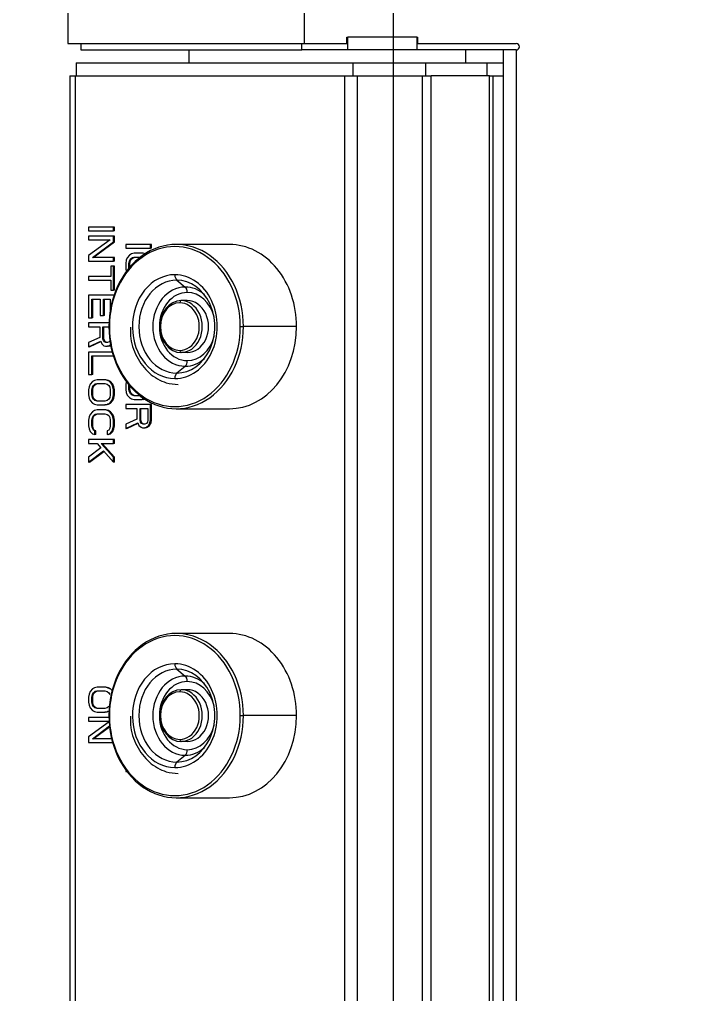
# Model space of a CAD drawing. Header units: millimetres. Extents: x -15291 to 293567, y -98510 to 49398.
# Drawn here: x 50066.7 to 50144.4, y 25769.6 to 25882.3 of the extents above; entities that cross this region are included whole.
import ezdxf

# ---------------------------------------------------------------- set-up
doc = ezdxf.new("R2010")
doc.units = ezdxf.units.MM
doc.header["$LTSCALE"] = 50
doc.header["$MEASUREMENT"] = 0
doc.linetypes.add('AUSGEZOGEN', pattern=[0])
doc.linetypes.add('PHANTOM2', pattern=[1.25, 0.625, -0.125, 0.125, -0.125, 0.125, -0.125])
doc.layers.add('DV16_Standard', color=7, linetype='CONTINUOUS')
doc.layers.add('RASTER', color=30, linetype='AUSGEZOGEN')

msp = doc.modelspace()

# ---------------------------------------------------------------- linework, layer by layer
at = {"layer": 'DV16_Standard', "color": 7, "linetype": 'Continuous', "ltscale": 254}
for p, q in [((50072.34, 25898.07), (50072.34, 25879.57)), ((50099.72, 25879.57), (50099.72, 25898.07)), ((50104.61, 25879.57), (50104.61, 25880.32)), ((50104.61, 25880.32), (50104.74, 25880.32)), ((50104.74, 25878.82), (50104.74, 25880.32)), ((50112.74, 25880.32), (50104.74, 25880.32)), ((50112.74, 25880.32), (50112.81, 25880.32)), ((50112.74, 25878.82), (50112.74, 25880.32)), ((50112.81, 25880.32), (50112.81, 25879.57)), ((50072.34, 25879.57), (50099.72, 25879.57)), ((50073.84, 25879.57), (50073.84, 25878.82)), ((50073.84, 25878.82), (50099.42, 25878.82)), ((50086.34, 25878.82), (50086.34, 25877.32)), ((50099.42, 25878.82), (50099.42, 25879.57)), ((50104.74, 25878.82), (50099.42, 25878.82)), ((50099.72, 25879.57), (50099.73, 25879.57)), ((50099.73, 25879.57), (50104.61, 25879.57)), ((50112.74, 25878.82), (50104.74, 25878.82)), ((50122.71, 25878.82), (50112.74, 25878.82)), ((50112.81, 25879.57), (50124.21, 25879.57)), ((50118.34, 25878.82), (50118.34, 25877.32)), ((50124.21, 25878.82), (50122.71, 25878.82)), ((50122.71, 25878.82), (50122.71, 25544.82)), ((50124.21, 25878.82), (50124.21, 25544.82)), ((50073.28, 25877.32), (50105.33, 25877.32)), ((50073.28, 25877.32), (50073.28, 25875.82)), ((50105.33, 25877.32), (50113.71, 25877.32)), ((50105.33, 25877.32), (50105.33, 25875.82)), ((50113.71, 25877.32), (50120.83, 25877.32)), ((50113.71, 25877.32), (50113.71, 25875.82)), ((50120.83, 25877.32), (50122.71, 25877.32)), ((50120.83, 25877.32), (50120.83, 25875.82)), ((50072.55, 25875.82), (50073.23, 25875.82)), ((50072.55, 25875.82), (50072.55, 25547.82)), ((50073.23, 25547.82), (50073.23, 25875.82)), ((50073.23, 25875.82), (50073.84, 25875.82)), ((50073.84, 25875.82), (50104.39, 25875.82)), ((50104.39, 25547.82), (50104.39, 25875.82)), ((50104.39, 25875.82), (50105.85, 25875.82)), ((50105.85, 25547.82), (50105.85, 25875.82)), ((50105.85, 25875.82), (50113.37, 25875.82)), ((50113.37, 25547.82), (50113.37, 25875.82)), ((50113.37, 25875.82), (50114.36, 25875.82)), ((50121.14, 25875.82), (50114.36, 25875.82)), ((50114.36, 25547.82), (50114.36, 25875.82)), ((50121.14, 25547.82), (50121.14, 25875.82)), ((50121.14, 25875.82), (50121.55, 25875.82)), ((50121.55, 25547.82), (50121.55, 25875.82)), ((50121.55, 25875.82), (50122.71, 25875.82)), ((50074.73, 25858.32), (50074.73, 25857.88)), ((50077.6, 25858.32), (50074.73, 25858.32)), ((50077.71, 25858.32), (50077.6, 25858.32)), ((50077.6, 25857.88), (50077.6, 25858.32)), ((50077.71, 25857.88), (50077.71, 25858.32)), ((50074.73, 25857.88), (50077.6, 25857.88)), ((50074.73, 25857.3), (50074.73, 25856.86)), ((50077.6, 25857.3), (50074.73, 25857.3)), ((50077.71, 25857.88), (50077.6, 25857.88)), ((50077.6, 25856.64), (50077.6, 25857.3)), ((50077.71, 25857.3), (50077.6, 25857.3)), ((50077.71, 25856.64), (50077.71, 25857.3)), ((50074.73, 25856.86), (50077.23, 25856.86)), ((50077.23, 25856.86), (50074.73, 25855.04)), ((50075.16, 25854.82), (50077.6, 25856.64)), ((50075.27, 25854.82), (50077.71, 25856.64)), ((50077.71, 25856.64), (50077.6, 25856.64)), ((50079.03, 25856.32), (50079.03, 25855.88)), ((50081.9, 25856.32), (50079.03, 25856.32)), ((50082.01, 25856.32), (50081.9, 25856.32)), ((50081.9, 25855.88), (50081.9, 25856.32)), ((50082.01, 25855.88), (50082.01, 25856.32)), ((50091.02, 25856.32), (50084.86, 25856.32)), ((50074.73, 25855.04), (50074.73, 25854.38)), ((50079.03, 25855.88), (50081.9, 25855.88)), ((50079.46, 25855.08), (50079.21, 25854.79)), ((50079.7, 25855.23), (50079.46, 25855.08)), ((50080, 25855.3), (50079.7, 25855.23)), ((50080.92, 25855.3), (50080, 25855.3)), ((50081.03, 25855.3), (50080.92, 25855.3)), ((50081.26, 25855.25), (50081.03, 25855.3)), ((50082.01, 25855.88), (50081.9, 25855.88)), ((50074.73, 25854.38), (50077.6, 25854.38)), ((50077.6, 25854.82), (50075.16, 25854.82)), ((50077.6, 25854.38), (50077.6, 25854.82)), ((50077.71, 25854.82), (50077.6, 25854.82)), ((50077.71, 25854.38), (50077.6, 25854.38)), ((50077.71, 25854.38), (50077.71, 25854.82)), ((50079.09, 25854.5), (50079.03, 25854.13)), ((50079.03, 25854.13), (50079.03, 25853.55)), ((50079.21, 25854.79), (50079.09, 25854.5)), ((50079.39, 25854.13), (50079.46, 25854.43)), ((50079.39, 25853.59), (50079.39, 25854.13)), ((50079.51, 25854.13), (50079.39, 25854.13)), ((50079.46, 25854.43), (50079.58, 25854.64)), ((50079.57, 25854.43), (50079.46, 25854.43)), ((50079.51, 25854.13), (50079.57, 25854.43)), ((50079.51, 25853.73), (50079.51, 25854.13)), ((50079.57, 25854.43), (50079.69, 25854.64)), ((50079.58, 25854.64), (50079.76, 25854.79)), ((50079.69, 25854.64), (50079.58, 25854.64)), ((50079.69, 25854.64), (50079.88, 25854.79)), ((50079.76, 25854.79), (50080, 25854.86)), ((50079.88, 25854.79), (50079.76, 25854.79)), ((50079.88, 25854.79), (50080.12, 25854.86)), ((50080, 25854.86), (50080.71, 25854.86)), ((50077.29, 25853.8), (50077.29, 25852.63)), ((50077.6, 25853.8), (50077.29, 25853.8)), ((50077.6, 25851.03), (50077.6, 25853.8)), ((50077.71, 25853.8), (50077.6, 25853.8)), ((50077.71, 25851.03), (50077.71, 25853.8)), ((50079.03, 25853.55), (50079.09, 25853.2)), ((50074.73, 25852.63), (50074.73, 25852.2)), ((50077.29, 25852.63), (50074.73, 25852.63)), ((50074.73, 25852.2), (50077.29, 25852.2)), ((50077.29, 25852.2), (50077.29, 25851.03)), ((50084.94, 25852.19), (50085.91, 25851.4)), ((50074.73, 25850.45), (50074.73, 25847.82)), ((50077.6, 25850.45), (50074.73, 25850.45)), ((50077.29, 25851.03), (50077.6, 25851.03)), ((50077.71, 25851.03), (50077.6, 25851.03)), ((50075.09, 25847.82), (50075.09, 25850.01)), ((50075.09, 25850.01), (50076.07, 25850.01)), ((50075.21, 25847.82), (50075.21, 25850.01)), ((50076.07, 25850.01), (50076.07, 25848.11)), ((50076.44, 25850.01), (50077.23, 25850.01)), ((50076.44, 25848.11), (50076.44, 25850.01)), ((50076.55, 25848.11), (50076.55, 25850.01)), ((50077.23, 25850.01), (50077.23, 25848.71)), ((50086.15, 25849.82), (50085.43, 25849.82)), ((50074.73, 25847.82), (50075.09, 25847.82)), ((50074.73, 25847.24), (50074.73, 25846.8)), ((50077.08, 25847.24), (50074.73, 25847.24)), ((50075.21, 25847.82), (50075.09, 25847.82)), ((50076.07, 25848.11), (50076.44, 25848.11)), ((50076.55, 25848.11), (50076.44, 25848.11)), ((50074.73, 25846.8), (50076.01, 25846.8)), ((50076.01, 25846.8), (50076.01, 25845.56)), ((50076.38, 25845.42), (50076.38, 25846.8)), ((50076.38, 25846.8), (50077.07, 25846.8)), ((50076.49, 25845.42), (50076.49, 25846.8)), ((50077.13, 25846.82), (50077.03, 25846.82)), ((50092.29, 25846.82), (50092.64, 25846.82)), ((50098.8, 25846.82), (50092.64, 25846.82)), ((50076.01, 25845.56), (50074.73, 25844.98)), ((50074.73, 25844.47), (50076.13, 25845.12)), ((50074.73, 25844.98), (50074.73, 25844.47)), ((50074.84, 25844.47), (50076.15, 25845.08)), ((50076.13, 25845.12), (50076.25, 25844.83)), ((50076.25, 25844.83), (50076.5, 25844.61)), ((50076.44, 25845.2), (50076.38, 25845.42)), ((50076.49, 25845.42), (50076.38, 25845.42)), ((50076.56, 25845.05), (50076.44, 25845.2)), ((50076.55, 25845.2), (50076.44, 25845.2)), ((50076.55, 25845.2), (50076.49, 25845.42)), ((50076.67, 25845.05), (50076.55, 25845.2)), ((50076.74, 25844.98), (50076.56, 25845.05)), ((50076.67, 25845.05), (50076.56, 25845.05)), ((50076.86, 25844.98), (50076.67, 25845.05)), ((50076.92, 25844.98), (50076.74, 25844.98)), ((50077.11, 25845.05), (50076.92, 25844.98)), ((50077.19, 25845.15), (50077.11, 25845.05)), ((50074.84, 25844.47), (50074.73, 25844.47)), ((50077.45, 25843.88), (50074.73, 25843.88)), ((50074.73, 25843.88), (50074.73, 25841.26)), ((50076.5, 25844.61), (50076.68, 25844.54)), ((50076.68, 25844.54), (50076.92, 25844.54)), ((50076.92, 25844.54), (50077.11, 25844.61)), ((50077.04, 25844.54), (50076.92, 25844.54)), ((50077.04, 25844.54), (50077.22, 25844.61)), ((50077.11, 25844.61), (50077.26, 25844.75)), ((50077.22, 25844.61), (50077.11, 25844.61)), ((50077.22, 25844.61), (50077.28, 25844.66)), ((50086.15, 25843.82), (50085.43, 25843.82)), ((50075.09, 25843.45), (50077.58, 25843.45)), ((50075.09, 25841.26), (50075.09, 25843.45)), ((50075.21, 25841.26), (50075.21, 25843.45)), ((50084.94, 25841.46), (50085.91, 25842.25)), ((50074.73, 25841.26), (50075.09, 25841.26)), ((50075.16, 25840.46), (50074.91, 25840.17)), ((50075.21, 25841.26), (50075.09, 25841.26)), ((50075.4, 25840.6), (50075.16, 25840.46)), ((50075.7, 25840.68), (50075.4, 25840.6)), ((50076.62, 25840.68), (50075.7, 25840.68)), ((50076.73, 25840.68), (50076.62, 25840.68)), ((50076.92, 25840.6), (50076.62, 25840.68)), ((50077.04, 25840.6), (50076.73, 25840.68)), ((50077.04, 25840.6), (50076.92, 25840.6)), ((50077.17, 25840.46), (50076.92, 25840.6)), ((50077.28, 25840.46), (50077.04, 25840.6)), ((50077.28, 25840.46), (50077.17, 25840.46)), ((50077.41, 25840.17), (50077.17, 25840.46)), ((50077.53, 25840.17), (50077.28, 25840.46)), ((50079.08, 25840.45), (50079.03, 25840.13)), ((50074.79, 25839.87), (50074.73, 25839.51)), ((50074.73, 25839.51), (50074.73, 25838.93)), ((50074.91, 25840.17), (50074.79, 25839.87)), ((50075.09, 25839.51), (50075.16, 25839.8)), ((50075.09, 25838.93), (50075.09, 25839.51)), ((50075.21, 25839.51), (50075.09, 25839.51)), ((50075.16, 25839.8), (50075.28, 25840.02)), ((50075.27, 25839.8), (50075.16, 25839.8)), ((50075.21, 25839.51), (50075.27, 25839.8)), ((50075.21, 25838.93), (50075.21, 25839.51)), ((50075.27, 25839.8), (50075.39, 25840.02)), ((50075.28, 25840.02), (50075.46, 25840.17)), ((50075.39, 25840.02), (50075.28, 25840.02)), ((50075.39, 25840.02), (50075.57, 25840.17)), ((50075.46, 25840.17), (50075.7, 25840.24)), ((50075.57, 25840.17), (50075.46, 25840.17)), ((50075.57, 25840.17), (50075.82, 25840.24)), ((50075.7, 25840.24), (50076.62, 25840.24)), ((50076.62, 25840.24), (50076.86, 25840.17)), ((50076.86, 25840.17), (50077.05, 25840.02)), ((50077.05, 25840.02), (50077.17, 25839.8)), ((50077.17, 25839.8), (50077.23, 25839.51)), ((50077.23, 25839.51), (50077.23, 25838.93)), ((50077.53, 25840.17), (50077.41, 25840.17)), ((50077.53, 25839.87), (50077.41, 25840.17)), ((50077.65, 25839.87), (50077.53, 25840.17)), ((50077.6, 25839.51), (50077.53, 25839.87)), ((50077.65, 25839.87), (50077.53, 25839.87)), ((50077.71, 25839.51), (50077.6, 25839.51)), ((50077.6, 25838.93), (50077.6, 25839.51)), ((50077.71, 25839.51), (50077.65, 25839.87)), ((50077.71, 25838.93), (50077.71, 25839.51)), ((50079.03, 25840.13), (50079.03, 25839.55)), ((50079.03, 25839.55), (50079.09, 25839.19)), ((50079.09, 25839.19), (50079.21, 25838.89)), ((50079.39, 25839.55), (50079.39, 25840.05)), ((50079.46, 25839.26), (50079.39, 25839.55)), ((50079.51, 25839.55), (50079.39, 25839.55)), ((50079.58, 25839.04), (50079.46, 25839.26)), ((50079.57, 25839.26), (50079.46, 25839.26)), ((50079.51, 25839.55), (50079.51, 25839.92)), ((50079.57, 25839.26), (50079.51, 25839.55)), ((50079.69, 25839.04), (50079.57, 25839.26)), ((50074.73, 25838.93), (50074.79, 25838.56)), ((50074.79, 25838.56), (50074.91, 25838.27)), ((50074.91, 25838.27), (50075.16, 25837.98)), ((50075.16, 25838.63), (50075.09, 25838.93)), ((50075.21, 25838.93), (50075.09, 25838.93)), ((50075.28, 25838.42), (50075.16, 25838.63)), ((50075.27, 25838.63), (50075.16, 25838.63)), ((50075.27, 25838.63), (50075.21, 25838.93)), ((50075.39, 25838.42), (50075.27, 25838.63)), ((50075.46, 25838.27), (50075.28, 25838.42)), ((50075.39, 25838.42), (50075.28, 25838.42)), ((50075.57, 25838.27), (50075.39, 25838.42)), ((50075.57, 25838.27), (50075.46, 25838.27)), ((50075.7, 25838.2), (50075.46, 25838.27)), ((50075.82, 25838.2), (50075.57, 25838.27)), ((50076.62, 25838.2), (50075.7, 25838.2)), ((50076.86, 25838.27), (50076.62, 25838.2)), ((50077.05, 25838.42), (50076.86, 25838.27)), ((50077.17, 25838.63), (50077.05, 25838.42)), ((50077.23, 25838.93), (50077.17, 25838.63)), ((50077.17, 25837.98), (50077.41, 25838.27)), ((50077.28, 25837.98), (50077.53, 25838.27)), ((50077.41, 25838.27), (50077.53, 25838.56)), ((50077.53, 25838.27), (50077.41, 25838.27)), ((50077.53, 25838.56), (50077.6, 25838.93)), ((50077.53, 25838.27), (50077.65, 25838.56)), ((50077.65, 25838.56), (50077.53, 25838.56)), ((50077.71, 25838.93), (50077.6, 25838.93)), ((50077.65, 25838.56), (50077.71, 25838.93)), ((50079.21, 25838.89), (50079.46, 25838.6)), ((50079.46, 25838.6), (50079.7, 25838.46)), ((50079.76, 25838.89), (50079.58, 25839.04)), ((50079.69, 25839.04), (50079.58, 25839.04)), ((50079.88, 25838.89), (50079.69, 25839.04)), ((50079.7, 25838.46), (50080, 25838.38)), ((50079.88, 25838.89), (50079.76, 25838.89)), ((50080, 25838.82), (50079.76, 25838.89)), ((50080.12, 25838.82), (50079.88, 25838.89)), ((50080.66, 25838.82), (50080, 25838.82)), ((50080, 25838.38), (50080.92, 25838.38)), ((50080.92, 25838.38), (50081.18, 25838.45)), ((50081.03, 25838.38), (50080.92, 25838.38)), ((50081.03, 25838.38), (50081.21, 25838.43)), ((50075.16, 25836.96), (50074.91, 25836.67)), ((50075.16, 25837.98), (50075.4, 25837.83)), ((50075.4, 25837.1), (50075.16, 25836.96)), ((50075.4, 25837.83), (50075.7, 25837.76)), ((50075.7, 25837.18), (50075.4, 25837.1)), ((50075.7, 25837.76), (50076.62, 25837.76)), ((50076.62, 25837.18), (50075.7, 25837.18)), ((50076.62, 25837.76), (50076.92, 25837.83)), ((50076.73, 25837.76), (50076.62, 25837.76)), ((50076.92, 25837.1), (50076.62, 25837.18)), ((50076.73, 25837.18), (50076.62, 25837.18)), ((50076.73, 25837.76), (50077.04, 25837.83)), ((50077.04, 25837.1), (50076.73, 25837.18)), ((50076.92, 25837.83), (50077.17, 25837.98)), ((50077.04, 25837.83), (50076.92, 25837.83)), ((50077.04, 25837.1), (50076.92, 25837.1)), ((50077.17, 25836.96), (50076.92, 25837.1)), ((50077.04, 25837.83), (50077.28, 25837.98)), ((50077.28, 25836.96), (50077.04, 25837.1)), ((50077.28, 25837.98), (50077.17, 25837.98)), ((50077.41, 25836.67), (50077.17, 25836.96)), ((50077.28, 25836.96), (50077.17, 25836.96)), ((50077.53, 25836.67), (50077.28, 25836.96)), ((50079.03, 25837.8), (50079.03, 25837.36)), ((50081.9, 25837.8), (50079.03, 25837.8)), ((50079.03, 25837.36), (50080.31, 25837.36)), ((50080.31, 25837.36), (50080.31, 25836.12)), ((50080.68, 25835.98), (50080.68, 25837.36)), ((50080.68, 25837.36), (50081.59, 25837.36)), ((50080.79, 25835.98), (50080.79, 25837.36)), ((50081.59, 25837.36), (50081.59, 25835.98)), ((50081.9, 25836.05), (50081.9, 25837.8)), ((50082.01, 25837.8), (50081.9, 25837.8)), ((50082.01, 25836.05), (50082.01, 25837.8)), ((50084.86, 25837.32), (50091.02, 25837.32)), ((50074.79, 25836.37), (50074.73, 25836.01)), ((50074.73, 25836.01), (50074.73, 25835.35)), ((50074.91, 25836.67), (50074.79, 25836.37)), ((50075.09, 25836.01), (50075.16, 25836.3)), ((50075.09, 25835.35), (50075.09, 25836.01)), ((50075.21, 25836.01), (50075.09, 25836.01)), ((50075.16, 25836.3), (50075.28, 25836.52)), ((50075.27, 25836.3), (50075.16, 25836.3)), ((50075.21, 25836.01), (50075.27, 25836.3)), ((50075.21, 25835.35), (50075.21, 25836.01)), ((50075.27, 25836.3), (50075.39, 25836.52)), ((50075.28, 25836.52), (50075.46, 25836.67)), ((50075.39, 25836.52), (50075.28, 25836.52)), ((50075.39, 25836.52), (50075.57, 25836.67)), ((50075.46, 25836.67), (50075.7, 25836.74)), ((50075.57, 25836.67), (50075.46, 25836.67)), ((50075.57, 25836.67), (50075.82, 25836.74)), ((50075.7, 25836.74), (50076.62, 25836.74)), ((50076.62, 25836.74), (50076.86, 25836.67)), ((50076.86, 25836.67), (50077.05, 25836.52)), ((50077.05, 25836.52), (50077.17, 25836.3)), ((50077.17, 25836.3), (50077.23, 25836.01)), ((50077.23, 25836.01), (50077.23, 25835.35)), ((50077.53, 25836.37), (50077.41, 25836.67)), ((50077.53, 25836.67), (50077.41, 25836.67)), ((50077.65, 25836.37), (50077.53, 25836.67)), ((50077.6, 25836.01), (50077.53, 25836.37)), ((50077.65, 25836.37), (50077.53, 25836.37)), ((50077.6, 25835.35), (50077.6, 25836.01)), ((50077.71, 25836.01), (50077.6, 25836.01)), ((50077.71, 25836.01), (50077.65, 25836.37)), ((50077.71, 25835.35), (50077.71, 25836.01)), ((50080.31, 25836.12), (50079.03, 25835.54)), ((50080.74, 25835.76), (50080.68, 25835.98)), ((50080.79, 25835.98), (50080.68, 25835.98)), ((50080.85, 25835.76), (50080.79, 25835.98)), ((50081.59, 25835.98), (50081.53, 25835.76)), ((50081.83, 25835.69), (50081.9, 25836.05)), ((50082.01, 25836.05), (50081.9, 25836.05)), ((50081.95, 25835.69), (50082.01, 25836.05)), ((50074.73, 25835.35), (50074.79, 25834.99)), ((50074.79, 25834.99), (50074.91, 25834.7)), ((50074.91, 25834.7), (50075.16, 25834.41)), ((50075.16, 25835.06), (50075.09, 25835.35)), ((50075.21, 25835.35), (50075.09, 25835.35)), ((50075.28, 25834.84), (50075.16, 25835.06)), ((50075.27, 25835.06), (50075.16, 25835.06)), ((50075.27, 25835.06), (50075.21, 25835.35)), ((50075.39, 25834.84), (50075.27, 25835.06)), ((50075.46, 25834.77), (50075.28, 25834.84)), ((50075.39, 25834.84), (50075.28, 25834.84)), ((50075.57, 25834.77), (50075.39, 25834.84)), ((50075.46, 25834.33), (50075.46, 25834.77)), ((50075.57, 25834.77), (50075.46, 25834.77)), ((50075.57, 25834.33), (50075.57, 25834.77)), ((50077.05, 25834.84), (50076.86, 25834.77)), ((50076.86, 25834.77), (50076.86, 25834.33)), ((50077.17, 25835.06), (50077.05, 25834.84)), ((50077.23, 25835.35), (50077.17, 25835.06)), ((50077.17, 25834.41), (50077.41, 25834.7)), ((50077.28, 25834.41), (50077.53, 25834.7)), ((50077.41, 25834.7), (50077.53, 25834.99)), ((50077.53, 25834.7), (50077.41, 25834.7)), ((50077.53, 25834.99), (50077.6, 25835.35)), ((50077.53, 25834.7), (50077.65, 25834.99)), ((50077.65, 25834.99), (50077.53, 25834.99)), ((50077.71, 25835.35), (50077.6, 25835.35)), ((50077.65, 25834.99), (50077.71, 25835.35)), ((50079.03, 25835.03), (50080.43, 25835.69)), ((50079.03, 25835.54), (50079.03, 25835.03)), ((50079.14, 25835.03), (50079.03, 25835.03)), ((50079.14, 25835.03), (50080.45, 25835.64)), ((50080.43, 25835.69), (50080.55, 25835.39)), ((50080.55, 25835.39), (50080.8, 25835.18)), ((50080.86, 25835.61), (50080.74, 25835.76)), ((50080.85, 25835.76), (50080.74, 25835.76)), ((50080.8, 25835.18), (50080.98, 25835.1)), ((50080.97, 25835.61), (50080.85, 25835.76)), ((50081.04, 25835.54), (50080.86, 25835.61)), ((50080.97, 25835.61), (50080.86, 25835.61)), ((50081.16, 25835.54), (50080.97, 25835.61)), ((50080.98, 25835.1), (50081.22, 25835.1)), ((50081.22, 25835.54), (50081.04, 25835.54)), ((50081.41, 25835.61), (50081.22, 25835.54)), ((50081.22, 25835.1), (50081.41, 25835.18)), ((50081.34, 25835.1), (50081.22, 25835.1)), ((50081.34, 25835.1), (50081.52, 25835.18)), ((50081.53, 25835.76), (50081.41, 25835.61)), ((50081.41, 25835.18), (50081.65, 25835.39)), ((50081.52, 25835.18), (50081.41, 25835.18)), ((50081.52, 25835.18), (50081.77, 25835.39)), ((50081.65, 25835.39), (50081.83, 25835.69)), ((50081.77, 25835.39), (50081.65, 25835.39)), ((50081.77, 25835.39), (50081.95, 25835.69)), ((50081.95, 25835.69), (50081.83, 25835.69)), ((50074.73, 25833.75), (50074.73, 25833.31)), ((50077.6, 25833.75), (50074.73, 25833.75)), ((50075.16, 25834.41), (50075.46, 25834.33)), ((50075.57, 25834.33), (50075.46, 25834.33)), ((50076.86, 25834.33), (50077.17, 25834.41)), ((50076.98, 25834.33), (50076.86, 25834.33)), ((50076.98, 25834.33), (50077.28, 25834.41)), ((50077.28, 25834.41), (50077.17, 25834.41)), ((50077.6, 25833.31), (50077.6, 25833.75)), ((50077.71, 25833.75), (50077.6, 25833.75)), ((50077.71, 25833.31), (50077.71, 25833.75)), ((50074.73, 25833.31), (50075.7, 25833.31)), ((50076.13, 25832.8), (50074.73, 25831.71)), ((50074.73, 25831.12), (50076.44, 25832.44)), ((50074.84, 25831.12), (50076.48, 25832.38)), ((50075.7, 25833.31), (50076.13, 25832.8)), ((50076.19, 25833.31), (50077.6, 25833.31)), ((50077.6, 25831.71), (50076.19, 25833.31)), ((50077.71, 25831.71), (50076.31, 25833.31)), ((50076.44, 25832.44), (50077.6, 25831.12)), ((50077.71, 25833.31), (50077.6, 25833.31)), ((50074.73, 25831.71), (50074.73, 25831.12)), ((50077.6, 25831.12), (50077.6, 25831.71)), ((50077.71, 25831.71), (50077.6, 25831.71)), ((50077.71, 25831.12), (50077.71, 25831.71)), ((50074.84, 25831.12), (50074.73, 25831.12)), ((50077.71, 25831.12), (50077.6, 25831.12)), ((50091.02, 25811.32), (50084.86, 25811.32)), ((50084.94, 25807.19), (50085.91, 25806.4)), ((50074.79, 25804.32), (50074.73, 25803.96)), ((50074.91, 25804.61), (50074.79, 25804.32)), ((50075.16, 25804.9), (50074.91, 25804.61)), ((50075.09, 25803.96), (50075.16, 25804.25)), ((50075.4, 25805.05), (50075.16, 25804.9)), ((50075.16, 25804.25), (50075.28, 25804.47)), ((50075.27, 25804.25), (50075.16, 25804.25)), ((50075.21, 25803.96), (50075.27, 25804.25)), ((50075.27, 25804.25), (50075.39, 25804.47)), ((50075.28, 25804.47), (50075.46, 25804.61)), ((50075.39, 25804.47), (50075.28, 25804.47)), ((50075.39, 25804.47), (50075.57, 25804.61)), ((50075.7, 25805.12), (50075.4, 25805.05)), ((50075.46, 25804.61), (50075.7, 25804.68)), ((50075.57, 25804.61), (50075.46, 25804.61)), ((50075.57, 25804.61), (50075.82, 25804.68)), ((50076.62, 25805.12), (50075.7, 25805.12)), ((50075.7, 25804.68), (50076.62, 25804.68)), ((50076.73, 25805.12), (50076.62, 25805.12)), ((50076.92, 25805.05), (50076.62, 25805.12)), ((50076.62, 25804.68), (50076.86, 25804.61)), ((50077.04, 25805.05), (50076.73, 25805.12)), ((50076.86, 25804.61), (50077.05, 25804.47)), ((50077.04, 25805.05), (50076.92, 25805.05)), ((50077.17, 25804.9), (50076.92, 25805.05)), ((50077.28, 25804.9), (50077.04, 25805.05)), ((50077.05, 25804.47), (50077.17, 25804.25)), ((50077.28, 25804.9), (50077.17, 25804.9)), ((50077.44, 25804.71), (50077.28, 25804.9)), ((50086.15, 25804.82), (50085.43, 25804.82)), ((50074.73, 25803.96), (50074.73, 25803.37)), ((50074.73, 25803.37), (50074.79, 25803.01)), ((50075.09, 25803.37), (50075.09, 25803.96)), ((50075.21, 25803.96), (50075.09, 25803.96)), ((50075.16, 25803.08), (50075.09, 25803.37)), ((50075.21, 25803.37), (50075.09, 25803.37)), ((50075.28, 25802.86), (50075.16, 25803.08)), ((50075.27, 25803.08), (50075.16, 25803.08)), ((50075.21, 25803.37), (50075.21, 25803.96)), ((50075.27, 25803.08), (50075.21, 25803.37)), ((50075.39, 25802.86), (50075.27, 25803.08)), ((50074.79, 25803.01), (50074.91, 25802.72)), ((50074.91, 25802.72), (50075.16, 25802.42)), ((50075.16, 25802.42), (50075.4, 25802.28)), ((50075.46, 25802.72), (50075.28, 25802.86)), ((50075.39, 25802.86), (50075.28, 25802.86)), ((50075.57, 25802.72), (50075.39, 25802.86)), ((50075.4, 25802.28), (50075.7, 25802.21)), ((50075.57, 25802.72), (50075.46, 25802.72)), ((50075.7, 25802.64), (50075.46, 25802.72)), ((50075.82, 25802.64), (50075.57, 25802.72)), ((50076.62, 25802.64), (50075.7, 25802.64)), ((50075.7, 25802.21), (50076.62, 25802.21)), ((50076.86, 25802.72), (50076.62, 25802.64)), ((50076.62, 25802.21), (50076.92, 25802.28)), ((50076.73, 25802.21), (50076.62, 25802.21)), ((50076.73, 25802.21), (50077.04, 25802.28)), ((50077.05, 25802.86), (50076.86, 25802.72)), ((50076.92, 25802.28), (50077.09, 25802.38)), ((50077.04, 25802.28), (50076.92, 25802.28)), ((50077.04, 25802.28), (50077.08, 25802.3)), ((50074.73, 25801.62), (50074.73, 25801.18)), ((50077.07, 25801.62), (50074.73, 25801.62)), ((50074.73, 25801.18), (50077.09, 25801.18)), ((50077.1, 25801.09), (50074.73, 25799.36)), ((50077.13, 25801.82), (50077.03, 25801.82)), ((50092.29, 25801.82), (50092.64, 25801.82)), ((50098.8, 25801.82), (50092.64, 25801.82)), ((50075.16, 25799.14), (50077.14, 25800.62)), ((50075.27, 25799.14), (50077.14, 25800.54)), ((50074.73, 25799.36), (50074.73, 25798.71)), ((50074.73, 25798.71), (50077.5, 25798.71)), ((50077.39, 25799.14), (50075.16, 25799.14)), ((50086.15, 25798.82), (50085.43, 25798.82)), ((50084.94, 25796.46), (50085.91, 25797.25)), ((50079.03, 25795.52), (50079.03, 25795.34)), ((50079.03, 25795.34), (50079.16, 25795.34)), ((50084.86, 25792.32), (50091.02, 25792.32))]:
    msp.add_line(p, q, dxfattribs=at)
at = {"layer": 'DV16_Standard', "color": 4, "linetype": 'PHANTOM2', "ltscale": 254}
msp.add_arc((50323.34, 25463.12), 504.82, 87.1614, 180, dxfattribs=at)
at = {"layer": 'DV16_Standard', "color": 7, "linetype": 'Continuous', "ltscale": 254}
msp.add_arc((50124.21, 25879.2), 0.375, 270, 90, dxfattribs=at)
for centre, major_axis, ratio, start_param, end_param in [((50084.86, 25846.82), (0, -9.5), 0.819152, 1.570796, 4.712389), ((50084.71, 25846.82), (0, -9.25), 0.819152, 1.570796, 4.712389), ((50091.02, 25846.82), (0, -9.5), 0.819152, 1.570796, 3.141593), ((50084.71, 25846.82), (0, 6), 0.819152, 0, 1.588282), ((50084.71, 25846.82), (0, -6), 0.819152, 0, 3.141593), ((50085.11, 25852.82), (0, -0.7), 0.573576, 4.712389, 5.846853), ((50084.94, 25846.82), (0, -5.37), 0.819152, 3.141593, 6.283185), ((50084.94, 25846.82), (0, -5.37), 0.819152, 0, 3.141593), ((50085.91, 25846.82), (0, -4.58), 0.819152, 3.141593, 6.283185), ((50086.15, 25846.82), (0, -3.94), 0.819152, 3.141593, 6.283185), ((50085.91, 25846.82), (0, -4.58), 0.819152, 2.505643, 3.141593), ((50085.74, 25850.76), (0, 0.7), 0.573576, 4.712389, 5.846853), ((50086.15, 25846.82), (0, -3.94), 0.819152, 1.858926, 3.141593), ((50085.43, 25846.82), (0, -3), 0.819152, 3.141593, 6.283185), ((50085.29, 25846.82), (0, -2.75), 0.819152, 3.141593, 6.283185), ((50085.43, 25849.57), (0, 0.25), 0.573576, 0, 1.570796), ((50085.29, 25846.82), (0, -2.75), 0.819152, 0, 3.141593), ((50085.43, 25846.82), (0, -3), 0.819152, 0, 3.141593), ((50086.15, 25846.82), (0, -3), 0.819152, 0, 3.141593), ((50084.86, 25846.82), (0, 9.5), 0.819152, 1.570796, 4.712389), ((50084.71, 25846.82), (0, 9.25), 0.819152, 1.570796, 4.712389), ((50084.71, 25846.82), (0, 6), 0.819152, 1.588282, 3.141593), ((50091.02, 25846.82), (0, 9.5), 0.819152, 3.141593, 4.712389), ((50086.15, 25846.82), (0, -3.94), 0.819152, 0, 1.282666), ((50085.43, 25844.07), (0, -0.25), 0.573576, 4.712389, 6.283185), ((50085.91, 25846.82), (0, -4.58), 0.819152, 0, 0.635949), ((50085.74, 25842.88), (0, -0.7), 0.573576, 0.436332, 1.570796), ((50085.11, 25840.82), (0, -0.7), 0.573576, 3.577925, 4.712389), ((50084.86, 25801.82), (0, -9.5), 0.819152, 1.570796, 4.712389), ((50084.71, 25801.82), (0, -9.25), 0.819152, 1.570796, 4.712389), ((50091.02, 25801.82), (0, -9.5), 0.819152, 1.570796, 3.141593), ((50084.71, 25801.82), (0, 6), 0.819152, 0, 1.588282), ((50084.71, 25801.82), (0, -6), 0.819152, 0, 3.141593), ((50085.11, 25807.82), (0, -0.7), 0.573576, 4.712389, 5.846853), ((50084.94, 25801.82), (0, -5.37), 0.819152, 3.141593, 6.283185), ((50084.94, 25801.82), (0, -5.37), 0.819152, 0, 3.141593), ((50085.91, 25801.82), (0, -4.58), 0.819152, 3.141593, 6.283185), ((50086.15, 25801.82), (0, -3.94), 0.819152, 3.141593, 6.283185), ((50085.91, 25801.82), (0, -4.58), 0.819152, 2.505643, 3.141593), ((50085.74, 25805.76), (0, 0.7), 0.573576, 4.712389, 5.846853), ((50086.15, 25801.82), (0, -3.94), 0.819152, 1.858927, 3.141593), ((50085.43, 25801.82), (0, -3), 0.819152, 3.141593, 6.283185), ((50085.29, 25801.82), (0, -2.75), 0.819152, 3.141593, 6.283185), ((50085.43, 25804.57), (0, 0.25), 0.573576, 0, 1.570796), ((50085.29, 25801.82), (0, -2.75), 0.819152, 0, 3.141593), ((50085.43, 25801.82), (0, -3), 0.819152, 0, 3.141593), ((50086.15, 25801.82), (0, -3), 0.819152, 0, 3.141593), ((50084.86, 25801.82), (0, 9.5), 0.819152, 1.570796, 4.712389), ((50084.71, 25801.82), (0, 9.25), 0.819152, 1.570796, 4.712389), ((50084.71, 25801.82), (0, 6), 0.819152, 1.588282, 3.141593), ((50091.02, 25801.82), (0, 9.5), 0.819152, 3.141593, 4.712389), ((50086.15, 25801.82), (0, -3.94), 0.819152, 0, 1.282665), ((50085.43, 25799.07), (0, -0.25), 0.573576, 4.712389, 6.283185), ((50085.91, 25801.82), (0, -4.58), 0.819152, 0, 0.635949), ((50085.74, 25797.88), (0, -0.7), 0.573576, 0.436332, 1.570796), ((50085.11, 25795.82), (0, 0.7), 0.573576, 0.436332, 1.570796)]:
    msp.add_ellipse(centre, major_axis=major_axis, ratio=ratio, start_param=start_param, end_param=end_param, dxfattribs=at)
for points in [[(50079.59, 25846.74), (50079.57, 25846.38), (50079.5, 25845.26), (50080.22, 25843.25), (50081.65, 25841.33), (50083.48, 25840.27), (50084.6, 25840.16), (50085.11, 25840.12)], [(50079.59, 25801.74), (50079.57, 25801.38), (50079.5, 25800.26), (50080.22, 25798.25), (50081.65, 25796.33), (50083.48, 25795.27), (50084.6, 25795.16), (50085.11, 25795.12)]]:
    msp.add_open_spline(points, degree=3, knots=[0, 0, 0, 0, 0.096188, 0.344147, 0.593001, 0.840454, 1, 1, 1, 1], dxfattribs=at)
at = {"layer": 'RASTER'}
msp.add_line((50110, 18700), (50110, 31900), dxfattribs=at)

doc.saveas('drawing.dxf')
